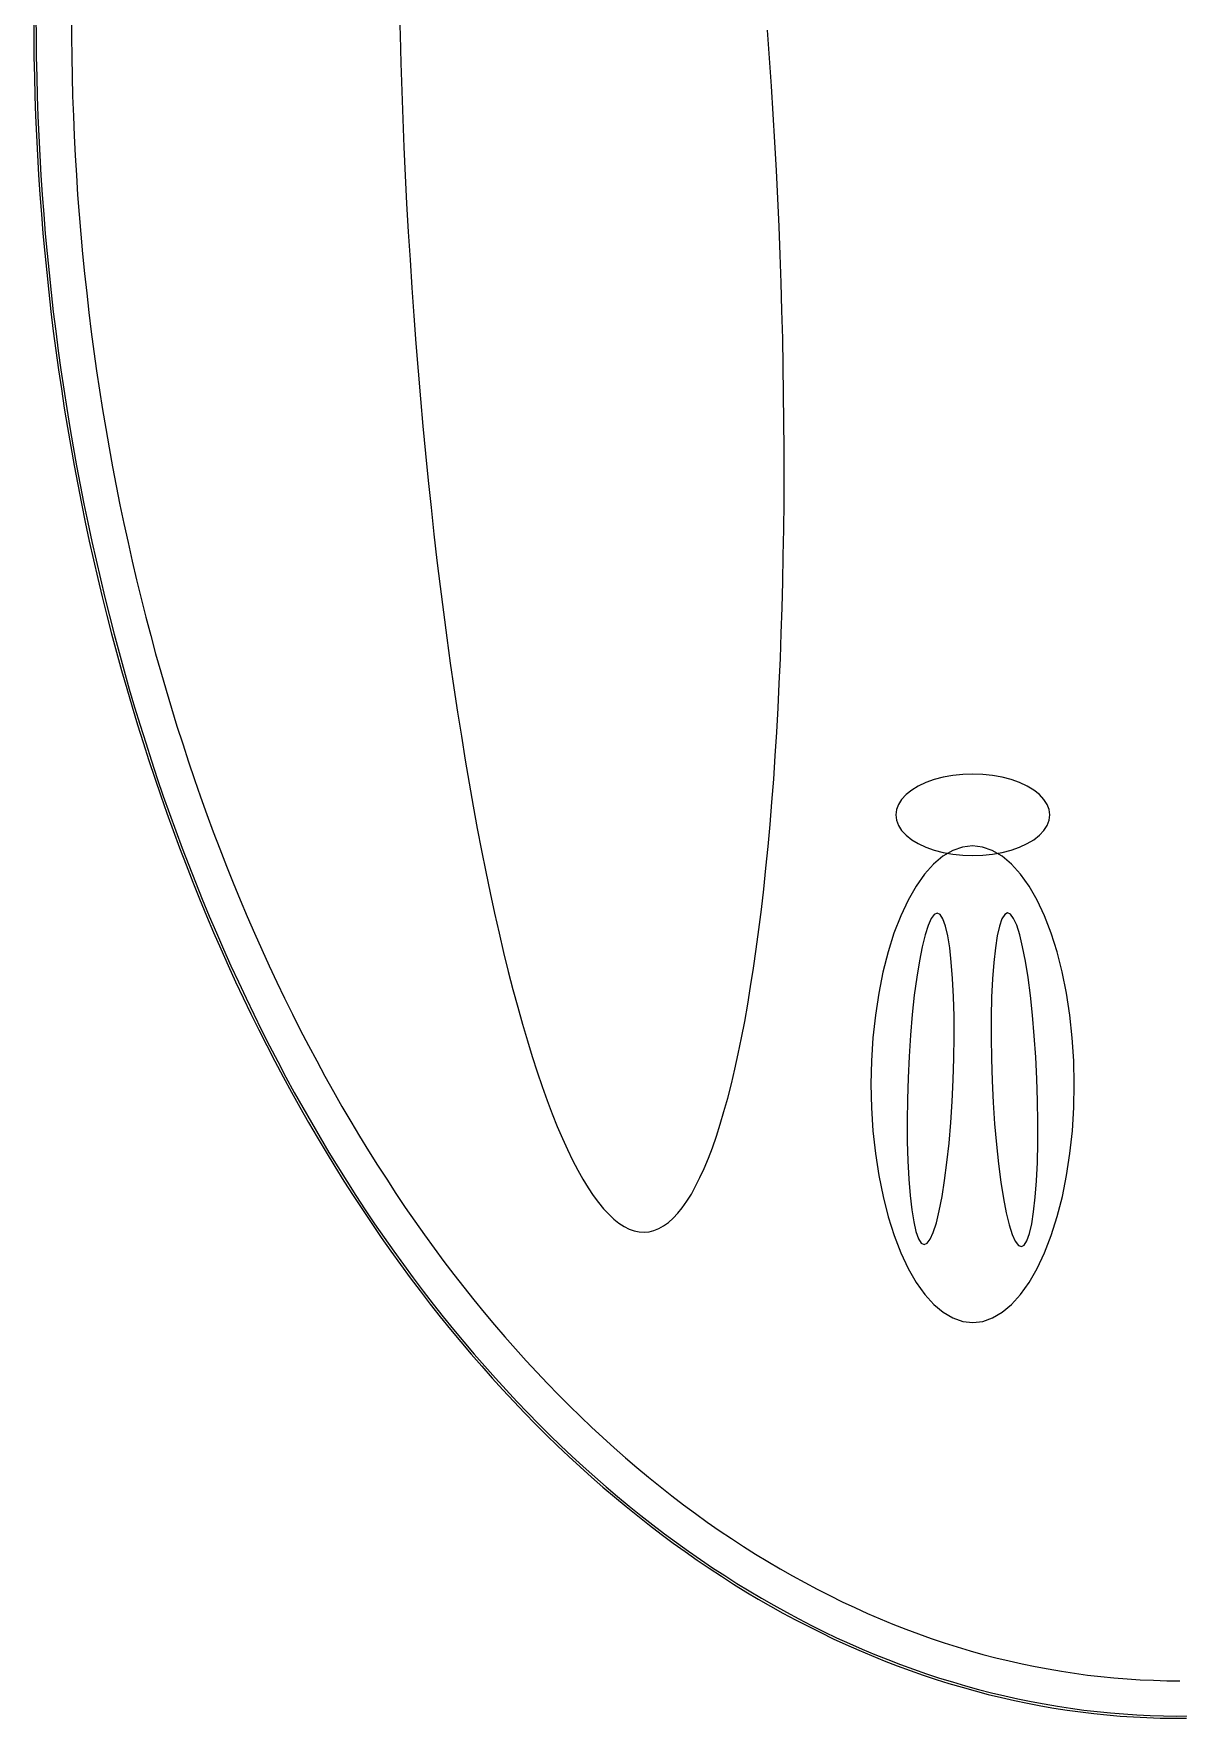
# Model space of a CAD drawing. Extents: x -1 to 217, y -22 to 302.
# Drawn here: x -1.3 to 107.7, y -22.3 to 138.1 of the extents above; entities that cross this region are included whole.
import ezdxf

# ---------------------------------------------------------------- set-up
doc = ezdxf.new("R2010")
doc.units = 0

msp = doc.modelspace()

# ---------------------------------------------------------------- linework, layer by layer
at = {"layer": 'ELLIPSES'}
for p, q in [((-1.32, 139.65), (-1.31, 137.77)), ((-1.1, 139.64), (-1.09, 137.76)), ((2.27, 139.67), (2.28, 137.78)), ((33.51, 140.6), (33.58, 137.95)), ((33.58, 137.95), (33.65, 135.29)), ((68.77, 135.77), (68.58, 138.42)), ((-1.31, 137.77), (-1.29, 135.9)), ((-1.09, 137.76), (-1.07, 135.88)), ((2.28, 137.78), (2.3, 135.9)), ((-1.29, 135.9), (-1.25, 134.02)), ((-1.07, 135.88), (-1.03, 134)), ((2.3, 135.9), (2.34, 134.01)), ((33.65, 135.29), (33.74, 132.62)), ((68.96, 133.1), (68.77, 135.77)), ((-1.25, 134.02), (-1.2, 132.14)), ((-1.03, 134), (-0.98, 132.13)), ((2.34, 134.01), (2.39, 132.13)), ((-1.2, 132.14), (-1.14, 130.27)), ((-0.98, 132.13), (-0.91, 130.25)), ((2.39, 132.13), (2.46, 130.25)), ((33.74, 132.62), (33.84, 129.95)), ((69.13, 130.43), (68.96, 133.1)), ((-1.14, 130.27), (-1.06, 128.4)), ((-0.91, 130.25), (-0.83, 128.38)), ((2.46, 130.25), (2.54, 128.37)), ((33.84, 129.95), (33.95, 127.28)), ((69.28, 127.76), (69.13, 130.43)), ((-1.06, 128.4), (-0.96, 126.52)), ((-0.83, 128.38), (-0.74, 126.5)), ((2.54, 128.37), (2.64, 126.49)), ((33.95, 127.28), (34.08, 124.6)), ((69.43, 125.08), (69.28, 127.76)), ((-0.96, 126.52), (-0.85, 124.65)), ((-0.74, 126.5), (-0.63, 124.63)), ((2.64, 126.49), (2.75, 124.61)), ((-0.85, 124.65), (-0.73, 122.79)), ((-0.63, 124.63), (-0.5, 122.76)), ((2.75, 124.61), (2.87, 122.74)), ((34.08, 124.6), (34.21, 121.92)), ((69.56, 122.4), (69.43, 125.08)), ((-0.73, 122.79), (-0.59, 120.92)), ((-0.5, 122.76), (-0.36, 120.9)), ((2.87, 122.74), (3.01, 120.86)), ((34.21, 121.92), (34.36, 119.24)), ((69.68, 119.72), (69.56, 122.4)), ((-0.59, 120.92), (-0.44, 119.06)), ((-0.36, 120.9), (-0.21, 119.03)), ((3.01, 120.86), (3.17, 118.99)), ((-0.44, 119.06), (-0.27, 117.19)), ((-0.21, 119.03), (-0.04, 117.17)), ((3.17, 118.99), (3.34, 117.13)), ((34.36, 119.24), (34.53, 116.57)), ((69.78, 117.05), (69.68, 119.72)), ((-0.27, 117.19), (-0.08, 115.34)), ((-0.04, 117.17), (0.14, 115.31)), ((3.34, 117.13), (3.53, 115.26)), ((34.53, 116.57), (34.7, 113.9)), ((69.88, 114.38), (69.78, 117.05)), ((-0.08, 115.34), (0.11, 113.48)), ((0.14, 115.31), (0.34, 113.46)), ((3.53, 115.26), (3.73, 113.4)), ((34.7, 113.9), (34.89, 111.24)), ((69.96, 111.72), (69.88, 114.38)), ((0.11, 113.48), (0.32, 111.63)), ((0.34, 113.46), (0.55, 111.61)), ((3.73, 113.4), (3.94, 111.54)), ((0.32, 111.63), (0.55, 109.78)), ((0.55, 111.61), (0.78, 109.76)), ((3.94, 111.54), (4.17, 109.69)), ((34.89, 111.24), (35.09, 108.59)), ((70.03, 109.06), (69.96, 111.72)), ((0.55, 109.78), (0.79, 107.94)), ((0.78, 109.76), (1.02, 107.91)), ((4.17, 109.69), (4.42, 107.84)), ((0.79, 107.94), (1.05, 106.1)), ((1.02, 107.91), (1.28, 106.07)), ((4.42, 107.84), (4.68, 106)), ((35.09, 108.59), (35.3, 105.95)), ((70.08, 106.42), (70.03, 109.06)), ((1.05, 106.1), (1.32, 104.27)), ((1.28, 106.07), (1.55, 104.24)), ((4.68, 106), (4.95, 104.16)), ((35.3, 105.95), (35.53, 103.32)), ((70.12, 103.79), (70.08, 106.42)), ((1.32, 104.27), (1.6, 102.44)), ((1.55, 104.24), (1.83, 102.41)), ((4.95, 104.16), (5.24, 102.32)), ((35.53, 103.32), (35.76, 100.71)), ((70.15, 101.18), (70.12, 103.79)), ((1.6, 102.44), (1.9, 100.61)), ((1.83, 102.41), (2.13, 100.58)), ((5.24, 102.32), (5.55, 100.5)), ((70.17, 98.58), (70.15, 101.18)), ((1.9, 100.61), (2.21, 98.79)), ((2.13, 100.58), (2.44, 98.76)), ((5.55, 100.5), (5.86, 98.67)), ((35.76, 100.71), (36.01, 98.11)), ((2.21, 98.79), (2.54, 96.98)), ((2.44, 98.76), (2.77, 96.95)), ((5.86, 98.67), (6.2, 96.85)), ((36.01, 98.11), (36.27, 95.54)), ((70.17, 96), (70.17, 98.58)), ((2.54, 96.98), (2.88, 95.17)), ((2.77, 96.95), (3.11, 95.14)), ((6.2, 96.85), (6.54, 95.04)), ((2.88, 95.17), (3.23, 93.37)), ((3.11, 95.14), (3.47, 93.34)), ((6.54, 95.04), (6.9, 93.24)), ((36.27, 95.54), (36.53, 92.98)), ((70.16, 93.44), (70.17, 96)), ((3.23, 93.37), (3.6, 91.57)), ((3.47, 93.34), (3.83, 91.54)), ((6.9, 93.24), (7.28, 91.44)), ((70.13, 90.9), (70.16, 93.44)), ((3.6, 91.57), (3.98, 89.78)), ((3.83, 91.54), (4.22, 89.75)), ((7.28, 91.44), (7.67, 89.65)), ((36.53, 92.98), (36.81, 90.45)), ((36.81, 90.45), (37.1, 87.94)), ((70.09, 88.38), (70.13, 90.9)), ((3.98, 89.78), (4.38, 88)), ((4.22, 89.75), (4.62, 87.97)), ((7.67, 89.65), (8.07, 87.86)), ((70.04, 85.9), (70.09, 88.38)), ((4.38, 88), (4.79, 86.22)), ((4.62, 87.97), (5.03, 86.19)), ((8.07, 87.86), (8.49, 86.08)), ((37.1, 87.94), (37.41, 85.45)), ((4.79, 86.22), (5.21, 84.46)), ((5.03, 86.19), (5.45, 84.42)), ((8.49, 86.08), (8.92, 84.31)), ((37.41, 85.45), (37.72, 83)), ((69.98, 83.43), (70.04, 85.9)), ((5.21, 84.46), (5.65, 82.69)), ((5.45, 84.42), (5.89, 82.66)), ((8.92, 84.31), (9.37, 82.55)), ((69.9, 81), (69.98, 83.43)), ((5.65, 82.69), (6.1, 80.94)), ((5.89, 82.66), (6.34, 80.91)), ((9.37, 82.55), (9.83, 80.8)), ((37.72, 83), (38.04, 80.57)), ((6.1, 80.94), (6.57, 79.2)), ((6.34, 80.91), (6.81, 79.16)), ((9.83, 80.8), (10.3, 79.05)), ((38.04, 80.57), (38.37, 78.17)), ((69.82, 78.6), (69.9, 81)), ((6.57, 79.2), (7.05, 77.46)), ((6.81, 79.16), (7.29, 77.42)), ((10.3, 79.05), (10.79, 77.32)), ((69.71, 76.23), (69.82, 78.6)), ((7.05, 77.46), (7.54, 75.73)), ((7.29, 77.42), (7.78, 75.69)), ((10.79, 77.32), (11.29, 75.59)), ((38.37, 78.17), (38.71, 75.81)), ((7.54, 75.73), (8.05, 74.01)), ((7.78, 75.69), (8.29, 73.97)), ((11.29, 75.59), (11.81, 73.87)), ((38.71, 75.81), (39.06, 73.48)), ((69.6, 73.9), (69.71, 76.23)), ((8.05, 74.01), (8.57, 72.3)), ((8.29, 73.97), (8.81, 72.26)), ((11.81, 73.87), (12.33, 72.16)), ((69.47, 71.6), (69.6, 73.9)), ((8.57, 72.3), (9.1, 70.59)), ((8.81, 72.26), (9.35, 70.56)), ((39.06, 73.48), (39.42, 71.19)), ((9.1, 70.59), (9.65, 68.9)), ((12.33, 72.16), (12.88, 70.46)), ((39.42, 71.19), (39.79, 68.93)), ((69.33, 69.34), (69.47, 71.6)), ((9.35, 70.56), (9.89, 68.86)), ((12.88, 70.46), (13.43, 68.77)), ((69.18, 67.11), (69.33, 69.34)), ((9.65, 68.9), (10.21, 67.21)), ((9.89, 68.86), (10.45, 67.18)), ((13.43, 68.77), (14, 67.09)), ((39.79, 68.93), (40.16, 66.72)), ((86.24, 67.46), (85.33, 67.29)), ((87.18, 67.55), (86.24, 67.46)), ((88.13, 67.59), (87.18, 67.55)), ((89.09, 67.55), (88.13, 67.59)), ((90.03, 67.46), (89.09, 67.55)), ((90.94, 67.29), (90.03, 67.46)), ((10.21, 67.21), (10.78, 65.54)), ((10.45, 67.18), (11.03, 65.5)), ((14, 67.09), (14.58, 65.42)), ((40.16, 66.72), (40.55, 64.55)), ((69.01, 64.93), (69.18, 67.11)), ((82.32, 66.07), (81.78, 65.65)), ((82.95, 66.45), (82.32, 66.07)), ((83.67, 66.79), (82.95, 66.45)), ((84.47, 67.07), (83.67, 66.79)), ((85.33, 67.29), (84.47, 67.07)), ((91.8, 67.07), (90.94, 67.29)), ((92.6, 66.79), (91.8, 67.07)), ((93.32, 66.45), (92.6, 66.79)), ((93.95, 66.07), (93.32, 66.45)), ((94.48, 65.65), (93.95, 66.07)), ((10.78, 65.54), (11.36, 63.88)), ((11.03, 65.5), (11.61, 63.84)), ((14.58, 65.42), (15.18, 63.76)), ((40.55, 64.55), (40.94, 62.41)), ((68.83, 62.79), (69.01, 64.93)), ((80.86, 64.22), (80.8, 63.71)), ((81.05, 64.71), (80.86, 64.22)), ((81.36, 65.19), (81.05, 64.71)), ((81.78, 65.65), (81.36, 65.19)), ((94.91, 65.19), (94.48, 65.65)), ((95.22, 64.71), (94.91, 65.19)), ((95.4, 64.22), (95.22, 64.71)), ((95.47, 63.71), (95.4, 64.22)), ((11.36, 63.88), (11.96, 62.22)), ((11.61, 63.84), (12.21, 62.19)), ((15.18, 63.76), (15.79, 62.11)), ((68.64, 60.7), (68.83, 62.79)), ((80.8, 63.71), (80.86, 63.2)), ((80.86, 63.2), (81.05, 62.71)), ((81.05, 62.71), (81.36, 62.23)), ((94.91, 62.23), (95.22, 62.71)), ((95.22, 62.71), (95.4, 63.2)), ((95.4, 63.2), (95.47, 63.71)), ((11.96, 62.22), (12.58, 60.58)), ((12.21, 62.19), (12.83, 60.54)), ((15.79, 62.11), (16.41, 60.47)), ((40.94, 62.41), (41.34, 60.33)), ((81.36, 62.23), (81.78, 61.77)), ((81.78, 61.77), (82.32, 61.35)), ((82.32, 61.35), (82.95, 60.97)), ((82.95, 60.97), (83.67, 60.63)), ((92.6, 60.63), (93.32, 60.97)), ((93.32, 60.97), (93.95, 61.35)), ((93.95, 61.35), (94.48, 61.77)), ((94.48, 61.77), (94.91, 62.23)), ((12.58, 60.58), (13.2, 58.95)), ((12.83, 60.54), (13.45, 58.91)), ((16.41, 60.47), (17.04, 58.84)), ((41.34, 60.33), (41.75, 58.29)), ((68.44, 58.65), (68.64, 60.7)), ((83.67, 60.63), (84.47, 60.35)), ((85.3, 59.77), (84.41, 59.02)), ((84.47, 60.35), (85.33, 60.13)), ((86.23, 60.31), (85.3, 59.77)), ((85.33, 60.13), (86.24, 59.97)), ((87.17, 60.64), (86.23, 60.31)), ((86.24, 59.97), (87.18, 59.87)), ((88.11, 60.75), (87.17, 60.64)), ((87.18, 59.87), (88.13, 59.83)), ((89.06, 60.64), (88.11, 60.75)), ((88.13, 59.83), (89.09, 59.87)), ((90, 60.31), (89.06, 60.64)), ((89.09, 59.87), (90.03, 59.97)), ((90.93, 59.77), (90, 60.31)), ((90.03, 59.97), (90.94, 60.13)), ((91.82, 59.02), (90.93, 59.77)), ((90.94, 60.13), (91.8, 60.35)), ((91.8, 60.35), (92.6, 60.63)), ((13.2, 58.95), (13.84, 57.32)), ((13.45, 58.91), (14.09, 57.29)), ((17.04, 58.84), (17.69, 57.23)), ((41.75, 58.29), (42.17, 56.29)), ((68.23, 56.65), (68.44, 58.65)), ((83.55, 58.07), (82.74, 56.92)), ((84.41, 59.02), (83.55, 58.07)), ((92.68, 58.07), (91.82, 59.02)), ((93.5, 56.93), (92.68, 58.07)), ((13.84, 57.32), (14.49, 55.71)), ((14.09, 57.29), (14.74, 55.68)), ((17.69, 57.23), (18.35, 55.63)), ((42.17, 56.29), (42.59, 54.35)), ((68, 54.69), (68.23, 56.65)), ((82.74, 56.92), (81.97, 55.59)), ((94.26, 55.6), (93.5, 56.93)), ((14.49, 55.71), (15.15, 54.11)), ((14.74, 55.68), (15.4, 54.08)), ((18.35, 55.63), (19.02, 54.03)), ((67.76, 52.79), (68, 54.69)), ((81.97, 55.59), (81.27, 54.1)), ((94.96, 54.11), (94.26, 55.6)), ((15.15, 54.11), (15.82, 52.52)), ((15.4, 54.08), (16.08, 52.49)), ((19.02, 54.03), (19.71, 52.45)), ((42.59, 54.35), (43.02, 52.45)), ((81.27, 54.1), (80.63, 52.45)), ((83.88, 53.19), (83.59, 52.29)), ((84.17, 53.85), (83.88, 53.19)), ((84.47, 54.24), (84.17, 53.85)), ((84.75, 54.36), (84.47, 54.24)), ((85.03, 54.22), (84.75, 54.36)), ((85.29, 53.8), (85.03, 54.22)), ((85.53, 53.13), (85.29, 53.8)), ((85.75, 52.2), (85.53, 53.13)), ((90.68, 53.13), (90.47, 52.2)), ((90.92, 53.81), (90.68, 53.13)), ((91.18, 54.23), (90.92, 53.81)), ((91.45, 54.37), (91.18, 54.23)), ((91.74, 54.25), (91.45, 54.37)), ((92.03, 53.86), (91.74, 54.25)), ((92.32, 53.2), (92.03, 53.86)), ((92.61, 52.29), (92.32, 53.2)), ((95.6, 52.46), (94.96, 54.11)), ((15.82, 52.52), (16.51, 50.95)), ((16.08, 52.49), (16.77, 50.91)), ((19.71, 52.45), (20.41, 50.89)), ((43.02, 52.45), (43.45, 50.61)), ((67.52, 50.93), (67.76, 52.79)), ((80.63, 52.45), (80.07, 50.66)), ((83.59, 52.29), (83.31, 51.15)), ((85.94, 51.05), (85.75, 52.2)), ((90.47, 52.2), (90.29, 51.04)), ((92.89, 51.14), (92.61, 52.29)), ((96.17, 50.67), (95.6, 52.46)), ((16.51, 50.95), (17.21, 49.38)), ((16.77, 50.91), (17.47, 49.35)), ((20.41, 50.89), (21.12, 49.33)), ((43.45, 50.61), (43.89, 48.81)), ((67.26, 49.13), (67.52, 50.93)), ((80.07, 50.66), (79.58, 48.75)), ((83.05, 49.8), (82.8, 48.25)), ((83.31, 51.15), (83.05, 49.8)), ((86.09, 49.68), (85.94, 51.05)), ((90.29, 51.04), (90.13, 49.66)), ((93.15, 49.78), (92.89, 51.14)), ((93.4, 48.23), (93.15, 49.78)), ((96.66, 48.76), (96.17, 50.67)), ((17.21, 49.38), (17.92, 47.83)), ((17.47, 49.35), (18.18, 47.8)), ((21.12, 49.33), (21.84, 47.79)), ((43.89, 48.81), (44.34, 47.08)), ((66.98, 47.38), (67.26, 49.13)), ((79.58, 48.75), (79.18, 46.74)), ((82.8, 48.25), (82.57, 46.54)), ((86.22, 48.12), (86.09, 49.68)), ((90.13, 49.66), (90.02, 48.09)), ((93.63, 46.51), (93.4, 48.23)), ((97.07, 46.75), (96.66, 48.76)), ((17.92, 47.83), (18.65, 46.29)), ((18.18, 47.8), (18.91, 46.26)), ((21.84, 47.79), (22.58, 46.26)), ((44.34, 47.08), (44.79, 45.39)), ((66.7, 45.69), (66.98, 47.38)), ((79.18, 46.74), (78.86, 44.64)), ((82.57, 46.54), (82.38, 44.7)), ((86.31, 46.4), (86.22, 48.12)), ((90.02, 48.09), (89.93, 46.35)), ((97.39, 44.65), (97.07, 46.75)), ((18.65, 46.29), (19.38, 44.76)), ((18.91, 46.26), (19.64, 44.73)), ((22.58, 46.26), (23.32, 44.75)), ((44.79, 45.39), (45.25, 43.77)), ((66.41, 44.05), (66.7, 45.69)), ((86.36, 44.54), (86.31, 46.4)), ((89.93, 46.35), (89.89, 44.48)), ((93.83, 44.65), (93.63, 46.51)), ((19.38, 44.76), (20.13, 43.25)), ((19.64, 44.73), (20.39, 43.21)), ((23.32, 44.75), (24.08, 43.24)), ((45.25, 43.77), (45.71, 42.2)), ((66.11, 42.47), (66.41, 44.05)), ((78.86, 44.64), (78.63, 42.48)), ((82.38, 44.7), (82.21, 42.75)), ((86.37, 42.58), (86.36, 44.54)), ((89.89, 44.48), (89.88, 42.51)), ((94, 42.68), (93.83, 44.65)), ((97.62, 42.49), (97.39, 44.65)), ((20.13, 43.25), (20.89, 41.74)), ((20.39, 43.21), (21.15, 41.71)), ((20.89, 41.74), (21.66, 40.25)), ((21.15, 41.71), (21.93, 40.23)), ((24.08, 43.24), (24.85, 41.75)), ((24.85, 41.75), (25.64, 40.28)), ((45.71, 42.2), (46.18, 40.69)), ((65.79, 40.95), (66.11, 42.47)), ((78.63, 42.48), (78.49, 40.28)), ((82.21, 42.75), (82.07, 40.72)), ((86.35, 40.55), (86.37, 42.58)), ((89.88, 42.51), (89.91, 40.47)), ((94.14, 40.65), (94, 42.68)), ((97.76, 40.29), (97.62, 42.49)), ((21.66, 40.25), (22.44, 38.78)), ((21.93, 40.23), (22.71, 38.75)), ((25.64, 40.28), (26.43, 38.82)), ((46.18, 40.69), (46.65, 39.23)), ((65.47, 39.49), (65.79, 40.95)), ((78.49, 40.28), (78.44, 38.06)), ((82.07, 40.72), (81.97, 38.66)), ((86.28, 38.49), (86.35, 40.55)), ((89.91, 40.47), (89.97, 38.4)), ((94.25, 38.57), (94.14, 40.65)), ((97.81, 38.07), (97.76, 40.29)), ((22.44, 38.78), (23.24, 37.32)), ((22.71, 38.75), (23.5, 37.29)), ((26.43, 38.82), (27.24, 37.37)), ((46.65, 39.23), (47.12, 37.84)), ((65.14, 38.09), (65.47, 39.49)), ((81.97, 38.66), (81.91, 36.6)), ((94.31, 36.5), (94.25, 38.57)), ((23.24, 37.32), (24.04, 35.87)), ((23.5, 37.29), (24.31, 35.84)), ((27.24, 37.37), (28.05, 35.94)), ((47.12, 37.84), (47.6, 36.52)), ((64.8, 36.75), (65.14, 38.09)), ((78.44, 38.06), (78.49, 35.83)), ((86.18, 36.43), (86.28, 38.49)), ((89.97, 38.4), (90.08, 36.32)), ((97.76, 35.84), (97.81, 38.07)), ((24.04, 35.87), (24.86, 34.43)), ((24.31, 35.84), (25.13, 34.41)), ((28.05, 35.94), (28.88, 34.52)), ((47.6, 36.52), (48.08, 35.25)), ((64.08, 34.26), (64.44, 35.47)), ((64.44, 35.47), (64.8, 36.75)), ((78.49, 35.83), (78.63, 33.63)), ((81.91, 36.6), (81.89, 34.58)), ((86.05, 34.41), (86.18, 36.43)), ((90.08, 36.32), (90.22, 34.29)), ((94.34, 34.46), (94.31, 36.5)), ((97.63, 33.64), (97.76, 35.84)), ((24.86, 34.43), (25.69, 33.01)), ((25.13, 34.41), (25.96, 32.99)), ((28.88, 34.52), (29.72, 33.12)), ((48.08, 35.25), (48.56, 34.05)), ((48.56, 34.05), (49.05, 32.91)), ((63.71, 33.11), (64.08, 34.26)), ((81.89, 34.58), (81.9, 32.62)), ((85.88, 32.46), (86.05, 34.41)), ((90.22, 34.29), (90.39, 32.32)), ((94.33, 32.49), (94.34, 34.46)), ((25.69, 33.01), (26.53, 31.61)), ((25.96, 32.99), (26.8, 31.58)), ((29.72, 33.12), (30.57, 31.73)), ((49.05, 32.91), (49.53, 31.84)), ((63.33, 32.02), (63.71, 33.11)), ((78.63, 33.63), (78.86, 31.47)), ((81.9, 32.62), (81.95, 30.76)), ((85.68, 30.61), (85.88, 32.46)), ((90.39, 32.32), (90.59, 30.47)), ((94.29, 30.62), (94.33, 32.49)), ((97.4, 31.48), (97.63, 33.64)), ((26.53, 31.61), (27.38, 30.22)), ((26.8, 31.58), (27.65, 30.19)), ((30.57, 31.73), (31.43, 30.36)), ((49.53, 31.84), (50.02, 30.83)), ((50.02, 30.83), (50.51, 29.89)), ((62.55, 30.05), (62.95, 31.01)), ((62.95, 31.01), (63.33, 32.02)), ((78.86, 31.47), (79.19, 29.37)), ((81.95, 30.76), (82.04, 29.04)), ((85.46, 28.9), (85.68, 30.61)), ((94.2, 28.88), (94.29, 30.62)), ((97.08, 29.38), (97.4, 31.48)), ((27.38, 30.22), (28.24, 28.84)), ((27.65, 30.19), (28.51, 28.82)), ((31.43, 30.36), (32.31, 29.01)), ((32.31, 29.01), (33.19, 27.67)), ((50.51, 29.89), (51, 29.02)), ((51, 29.02), (51.49, 28.21)), ((61.74, 28.35), (62.15, 29.17)), ((62.15, 29.17), (62.55, 30.05)), ((79.19, 29.37), (79.59, 27.36)), ((82.04, 29.04), (82.16, 27.48)), ((85.21, 27.36), (85.46, 28.9)), ((90.59, 30.47), (90.82, 28.74)), ((94.09, 27.31), (94.2, 28.88)), ((96.67, 27.37), (97.08, 29.38)), ((28.24, 28.84), (29.11, 27.48)), ((28.51, 28.82), (29.38, 27.46)), ((29.11, 27.48), (29.99, 26.13)), ((29.38, 27.46), (30.27, 26.11)), ((33.19, 27.67), (34.08, 26.34)), ((51.49, 28.21), (51.99, 27.48)), ((51.99, 27.48), (52.48, 26.81)), ((60.9, 26.92), (61.33, 27.6)), ((61.33, 27.6), (61.74, 28.35)), ((79.59, 27.36), (80.08, 25.45)), ((82.16, 27.48), (82.32, 26.11)), ((84.95, 26.01), (85.21, 27.36)), ((90.82, 28.74), (91.07, 27.19)), ((93.93, 25.93), (94.09, 27.31)), ((96.18, 25.46), (96.67, 27.37)), ((29.99, 26.13), (30.88, 24.8)), ((30.27, 26.11), (31.16, 24.78)), ((34.08, 26.34), (34.99, 25.03)), ((52.48, 26.81), (52.97, 26.21)), ((52.97, 26.21), (53.46, 25.69)), ((53.46, 25.69), (53.95, 25.23)), ((59.59, 25.31), (60.04, 25.78)), ((60.04, 25.78), (60.47, 26.31)), ((60.47, 26.31), (60.9, 26.92)), ((82.32, 26.11), (82.51, 24.95)), ((84.67, 24.87), (84.95, 26.01)), ((91.07, 27.19), (91.33, 25.83)), ((91.33, 25.83), (91.61, 24.68)), ((93.75, 24.77), (93.93, 25.93)), ((30.88, 24.8), (31.78, 23.48)), ((31.16, 24.78), (32.06, 23.47)), ((34.99, 25.03), (35.9, 23.74)), ((53.95, 25.23), (54.43, 24.84)), ((54.43, 24.84), (54.92, 24.53)), ((54.92, 24.53), (55.4, 24.28)), ((55.4, 24.28), (55.88, 24.11)), ((55.88, 24.11), (56.36, 24.01)), ((57.31, 24.02), (57.77, 24.14)), ((57.77, 24.14), (58.23, 24.32)), ((58.23, 24.32), (58.69, 24.58)), ((58.69, 24.58), (59.15, 24.91)), ((59.15, 24.91), (59.59, 25.31)), ((80.08, 25.45), (80.65, 23.67)), ((82.51, 24.95), (82.73, 24.03)), ((84.38, 23.96), (84.67, 24.87)), ((91.61, 24.68), (91.9, 23.77)), ((93.54, 23.84), (93.75, 24.77)), ((95.62, 23.67), (96.18, 25.46)), ((31.78, 23.48), (32.7, 22.18)), ((32.06, 23.47), (32.98, 22.17)), ((35.9, 23.74), (36.83, 22.46)), ((36.83, 22.46), (37.76, 21.2)), ((56.36, 24.01), (56.83, 23.98)), ((56.83, 23.98), (57.31, 24.02)), ((80.65, 23.67), (81.29, 22.02)), ((82.73, 24.03), (82.97, 23.36)), ((82.97, 23.36), (83.23, 22.94)), ((83.23, 22.94), (83.51, 22.8)), ((83.51, 22.8), (83.79, 22.92)), ((83.79, 22.92), (84.09, 23.31)), ((84.09, 23.31), (84.38, 23.96)), ((91.9, 23.77), (92.19, 23.12)), ((92.19, 23.12), (92.48, 22.72)), ((92.48, 22.72), (92.77, 22.6)), ((92.77, 22.6), (93.04, 22.75)), ((93.04, 22.75), (93.3, 23.16)), ((93.3, 23.16), (93.54, 23.84)), ((94.98, 22.02), (95.62, 23.67)), ((32.7, 22.18), (33.62, 20.9)), ((32.98, 22.17), (33.9, 20.89)), ((33.62, 20.9), (34.55, 19.63)), ((33.9, 20.89), (34.84, 19.62)), ((37.76, 21.2), (38.71, 19.96)), ((81.29, 22.02), (81.99, 20.52)), ((94.28, 20.53), (94.98, 22.02)), ((34.55, 19.63), (35.5, 18.38)), ((34.84, 19.62), (35.78, 18.37)), ((38.71, 19.96), (39.66, 18.73)), ((81.99, 20.52), (82.76, 19.2)), ((93.52, 19.2), (94.28, 20.53)), ((35.5, 18.38), (36.45, 17.14)), ((35.78, 18.37), (36.74, 17.13)), ((39.66, 18.73), (40.62, 17.53)), ((82.76, 19.2), (83.57, 18.05)), ((83.57, 18.05), (84.43, 17.1)), ((91.84, 17.1), (92.7, 18.06)), ((92.7, 18.06), (93.52, 19.2)), ((36.45, 17.14), (37.41, 15.92)), ((36.74, 17.13), (37.7, 15.92)), ((40.62, 17.53), (41.6, 16.33)), ((41.6, 16.33), (42.58, 15.16)), ((84.43, 17.1), (85.33, 16.35)), ((85.33, 16.35), (86.25, 15.81)), ((90.03, 15.81), (90.95, 16.35)), ((90.95, 16.35), (91.84, 17.1)), ((37.41, 15.92), (38.38, 14.72)), ((37.7, 15.92), (38.67, 14.71)), ((38.38, 14.72), (39.37, 13.53)), ((38.67, 14.71), (39.66, 13.53)), ((42.58, 15.16), (43.57, 14)), ((86.25, 15.81), (87.19, 15.48)), ((87.19, 15.48), (88.14, 15.37)), ((88.14, 15.37), (89.09, 15.48)), ((89.09, 15.48), (90.03, 15.81)), ((39.37, 13.53), (40.36, 12.36)), ((39.66, 13.53), (40.65, 12.36)), ((43.57, 14), (44.58, 12.86)), ((44.58, 12.86), (45.59, 11.74)), ((40.36, 12.36), (41.36, 11.21)), ((40.65, 12.36), (41.65, 11.21)), ((45.59, 11.74), (46.61, 10.64)), ((41.36, 11.21), (42.36, 10.07)), ((41.65, 11.21), (42.66, 10.08)), ((42.36, 10.07), (43.38, 8.96)), ((42.66, 10.08), (43.68, 8.96)), ((46.61, 10.64), (47.63, 9.56)), ((43.38, 8.96), (44.41, 7.86)), ((43.68, 8.96), (44.7, 7.87)), ((47.63, 9.56), (48.67, 8.49)), ((48.67, 8.49), (49.71, 7.44)), ((44.41, 7.86), (45.44, 6.77)), ((44.7, 7.87), (45.74, 6.79)), ((45.44, 6.77), (46.48, 5.71)), ((45.74, 6.79), (46.78, 5.72)), ((49.71, 7.44), (50.77, 6.42)), ((46.48, 5.71), (47.53, 4.66)), ((46.78, 5.72), (47.83, 4.68)), ((50.77, 6.42), (51.83, 5.41)), ((51.83, 5.41), (52.9, 4.42)), ((47.53, 4.66), (48.59, 3.64)), ((47.83, 4.68), (48.89, 3.65)), ((48.59, 3.64), (49.66, 2.62)), ((48.89, 3.65), (49.96, 2.65)), ((52.9, 4.42), (53.98, 3.44)), ((53.98, 3.44), (55.06, 2.49)), ((49.66, 2.62), (50.74, 1.63)), ((49.96, 2.65), (51.04, 1.66)), ((50.74, 1.63), (51.82, 0.66)), ((51.04, 1.66), (52.12, 0.69)), ((55.06, 2.49), (56.15, 1.56)), ((51.82, 0.66), (52.91, -0.29)), ((52.12, 0.69), (53.21, -0.26)), ((56.15, 1.56), (57.25, 0.65)), ((57.25, 0.65), (58.36, -0.25)), ((52.91, -0.29), (54.01, -1.23)), ((53.21, -0.26), (54.31, -1.2)), ((54.01, -1.23), (55.11, -2.15)), ((54.31, -1.2), (55.42, -2.11)), ((58.36, -0.25), (59.47, -1.12)), ((59.47, -1.12), (60.59, -1.98)), ((55.11, -2.15), (56.22, -3.04)), ((55.42, -2.11), (56.53, -3.01)), ((56.22, -3.04), (57.34, -3.92)), ((56.53, -3.01), (57.65, -3.88)), ((60.59, -1.98), (61.72, -2.81)), ((61.72, -2.81), (62.85, -3.62)), ((57.34, -3.92), (58.47, -4.78)), ((57.65, -3.88), (58.78, -4.74)), ((58.47, -4.78), (59.6, -5.62)), ((58.78, -4.74), (59.91, -5.57)), ((62.85, -3.62), (63.99, -4.42)), ((63.99, -4.42), (65.14, -5.19)), ((59.6, -5.62), (60.74, -6.44)), ((59.91, -5.57), (61.05, -6.39)), ((61.05, -6.39), (62.2, -7.19)), ((65.14, -5.19), (66.29, -5.94)), ((66.29, -5.94), (67.45, -6.67)), ((60.74, -6.44), (61.88, -7.24)), ((61.88, -7.24), (63.03, -8.02)), ((62.2, -7.19), (63.35, -7.97)), ((63.35, -7.97), (64.51, -8.72)), ((67.45, -6.67), (68.61, -7.38)), ((68.61, -7.38), (69.78, -8.08)), ((63.03, -8.02), (64.19, -8.78)), ((64.19, -8.78), (65.36, -9.53)), ((64.51, -8.72), (65.67, -9.46)), ((65.36, -9.53), (66.52, -10.25)), ((65.67, -9.46), (66.84, -10.18)), ((69.78, -8.08), (70.96, -8.74)), ((70.96, -8.74), (72.14, -9.39)), ((72.14, -9.39), (73.32, -10.02)), ((66.52, -10.25), (67.7, -10.95)), ((66.84, -10.18), (68.02, -10.88)), ((67.7, -10.95), (68.88, -11.63)), ((68.02, -10.88), (69.2, -11.55)), ((73.32, -10.02), (74.51, -10.63)), ((74.51, -10.63), (75.71, -11.21)), ((75.71, -11.21), (76.91, -11.77)), ((68.88, -11.63), (70.06, -12.29)), ((69.2, -11.55), (70.38, -12.21)), ((70.06, -12.29), (71.25, -12.93)), ((70.38, -12.21), (71.57, -12.85)), ((76.91, -11.77), (78.11, -12.32)), ((78.11, -12.32), (79.32, -12.84)), ((71.25, -12.93), (72.45, -13.55)), ((71.57, -12.85), (72.77, -13.46)), ((72.45, -13.55), (73.65, -14.15)), ((72.77, -13.46), (73.97, -14.06)), ((73.65, -14.15), (74.85, -14.73)), ((73.97, -14.06), (75.17, -14.63)), ((79.32, -12.84), (80.53, -13.34)), ((80.53, -13.34), (81.75, -13.81)), ((81.75, -13.81), (82.97, -14.27)), ((82.97, -14.27), (84.19, -14.7)), ((74.85, -14.73), (76.06, -15.28)), ((75.17, -14.63), (76.38, -15.18)), ((76.06, -15.28), (77.28, -15.82)), ((76.38, -15.18), (77.6, -15.72)), ((77.28, -15.82), (78.49, -16.34)), ((77.6, -15.72), (78.82, -16.23)), ((84.19, -14.7), (85.42, -15.11)), ((85.42, -15.11), (86.65, -15.5)), ((86.65, -15.5), (87.88, -15.87)), ((87.88, -15.87), (89.11, -16.22)), ((78.49, -16.34), (79.71, -16.83)), ((78.82, -16.23), (80.04, -16.72)), ((79.71, -16.83), (80.94, -17.3)), ((80.04, -16.72), (81.26, -17.19)), ((80.94, -17.3), (82.17, -17.76)), ((81.26, -17.19), (82.49, -17.64)), ((82.49, -17.64), (83.72, -18.06)), ((89.11, -16.22), (90.35, -16.54)), ((90.35, -16.54), (91.59, -16.84)), ((91.59, -16.84), (92.84, -17.12)), ((92.84, -17.12), (94.08, -17.38)), ((94.08, -17.38), (95.33, -17.61)), ((95.33, -17.61), (96.58, -17.83)), ((82.17, -17.76), (83.4, -18.19)), ((83.4, -18.19), (84.64, -18.6)), ((83.72, -18.06), (84.96, -18.47)), ((84.64, -18.6), (85.87, -18.99)), ((84.96, -18.47), (86.2, -18.85)), ((85.87, -18.99), (87.12, -19.35)), ((86.2, -18.85), (87.44, -19.22)), ((87.44, -19.22), (88.69, -19.56)), ((96.58, -17.83), (97.83, -18.02)), ((97.83, -18.02), (99.08, -18.19)), ((99.08, -18.19), (100.33, -18.33)), ((100.33, -18.33), (101.59, -18.46)), ((101.59, -18.46), (102.84, -18.56)), ((102.84, -18.56), (104.1, -18.64)), ((104.1, -18.64), (105.35, -18.69)), ((105.35, -18.69), (106.61, -18.73)), ((106.61, -18.73), (107.87, -18.74)), ((87.12, -19.35), (88.36, -19.7)), ((88.36, -19.7), (89.61, -20.03)), ((88.69, -19.56), (89.93, -19.88)), ((89.61, -20.03), (90.86, -20.33)), ((89.93, -19.88), (91.18, -20.18)), ((90.86, -20.33), (92.11, -20.61)), ((91.18, -20.18), (92.43, -20.45)), ((92.11, -20.61), (93.36, -20.87)), ((92.43, -20.45), (93.69, -20.71)), ((93.69, -20.71), (94.94, -20.94)), ((93.36, -20.87), (94.62, -21.11)), ((94.62, -21.11), (95.87, -21.33)), ((94.94, -20.94), (96.2, -21.16)), ((95.87, -21.33), (97.13, -21.52)), ((96.2, -21.16), (97.46, -21.35)), ((97.13, -21.52), (98.39, -21.7)), ((97.46, -21.35), (98.72, -21.52)), ((98.39, -21.7), (99.66, -21.85)), ((98.72, -21.52), (99.98, -21.66)), ((99.66, -21.85), (100.92, -21.98)), ((99.98, -21.66), (101.25, -21.79)), ((100.92, -21.98), (102.18, -22.09)), ((101.25, -21.79), (102.51, -21.89)), ((102.18, -22.09), (103.45, -22.18)), ((102.51, -21.89), (103.78, -21.97)), ((103.45, -22.18), (104.71, -22.24)), ((103.78, -21.97), (105.04, -22.03)), ((104.71, -22.24), (105.98, -22.29)), ((105.04, -22.03), (106.31, -22.07)), ((105.98, -22.29), (107.24, -22.31)), ((106.31, -22.07), (107.57, -22.09)), ((107.24, -22.31), (108.51, -22.31)), ((107.57, -22.09), (108.84, -22.08))]:
    msp.add_line(p, q, dxfattribs=at)

doc.saveas('drawing.dxf')
